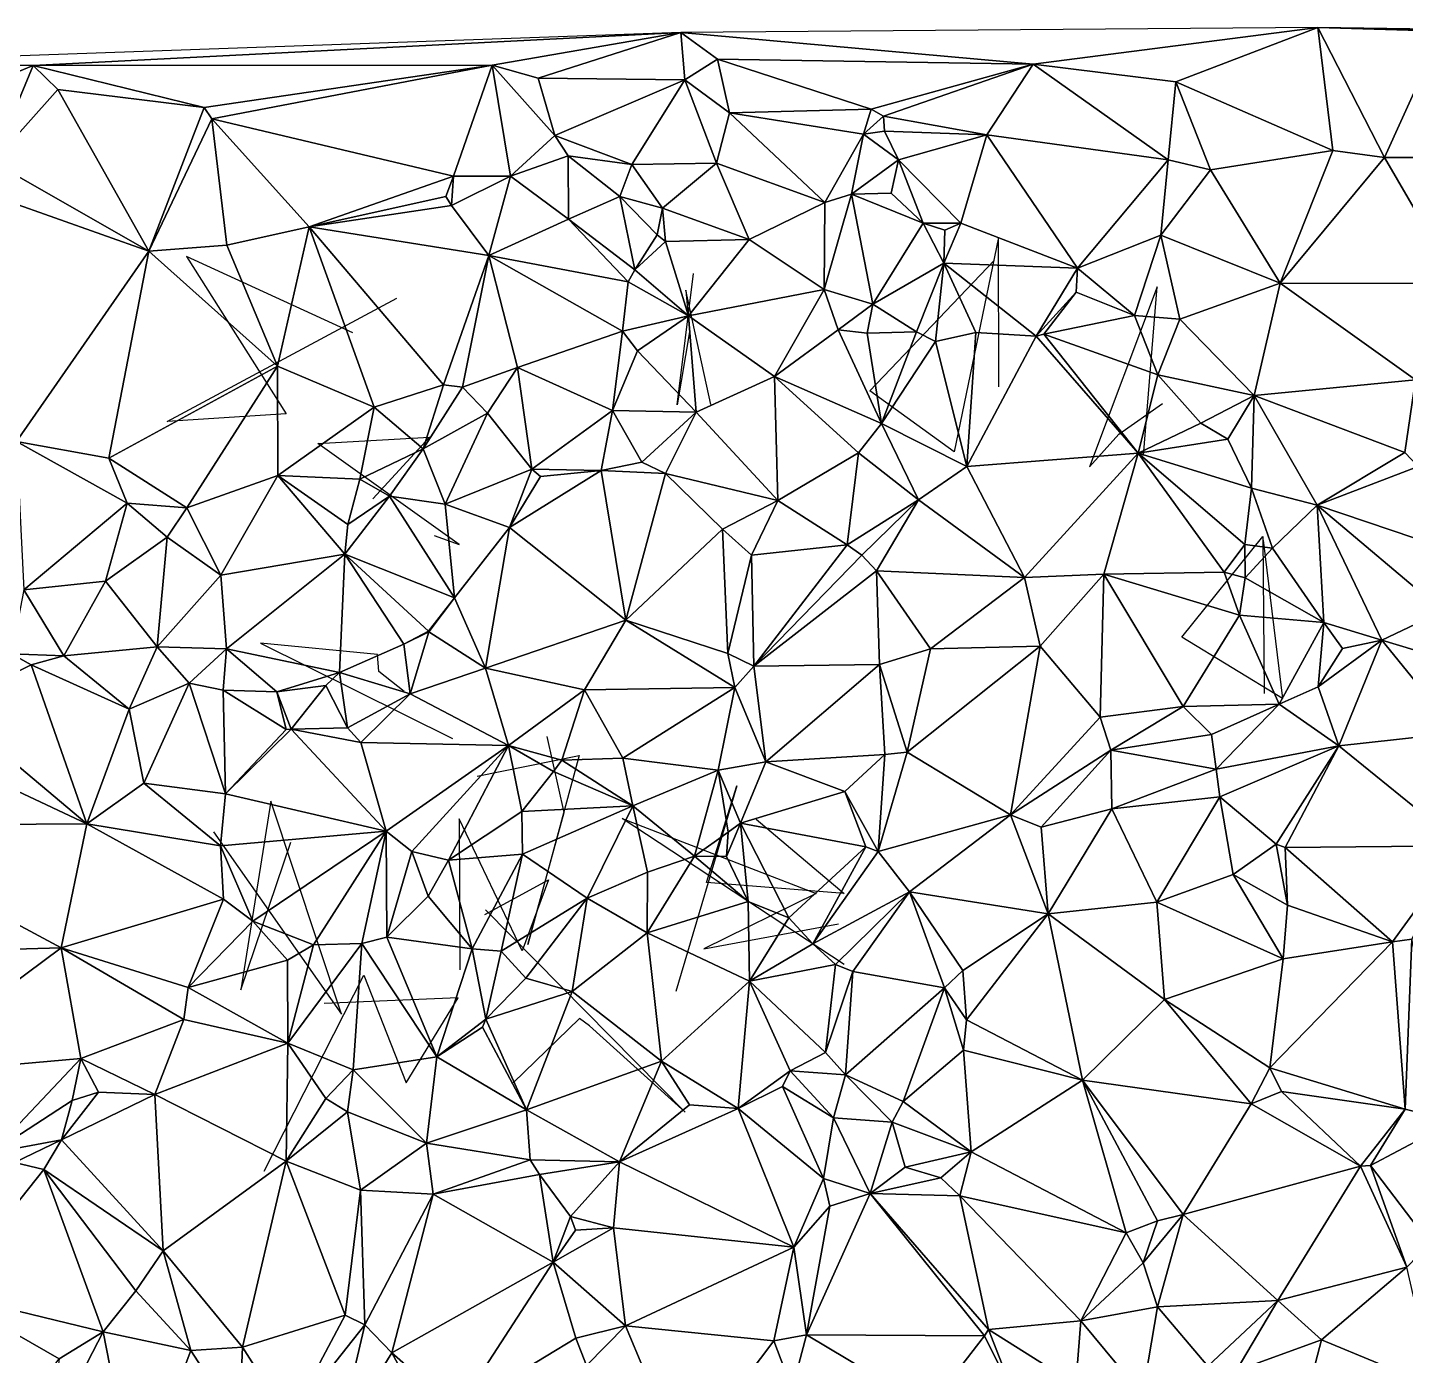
# Model space of a CAD drawing. Header units: metres. Extents: x -15 to 15.6, y -15.7 to 15.2.
# Drawn here: x -7.1 to 4.01, y 4.28 to 14.98 of the extents above; entities that cross this region are included whole.
import ezdxf

# ---------------------------------------------------------------- set-up
doc = ezdxf.new("R2010")
doc.units = ezdxf.units.M
doc.layers.add('CRACKS', color=1, linetype='Continuous')
doc.layers.add('STREET_MESH', color=7, linetype='Continuous')

msp = doc.modelspace()

# ---------------------------------------------------------------- linework, layer by layer
at = {"layer": 'CRACKS'}
for points in [[(0.732, 12.086, 0.1), (0.728, 13.291, 0.1), (0.372, 11.561, 0.1), (-0.308, 12.054, 0.1), (0.694, 13.106, 0.1)], [(-4.477, 12.523, 0.1), (-5.82, 13.138, 0.1), (-5.017, 11.868, 0.1), (-5.976, 11.806, 0.1), (-4.123, 12.8, 0.1)], [(-1.59, 11.944, 0.1), (-1.792, 12.865, 0.1), (-1.764, 12.53, 0.1), (-1.863, 11.942, 0.1), (-1.731, 12.999, 0.1)], [(1.897, 11.532, 0.1), (2.009, 12.894, 0.1), (1.463, 11.441, 0.1), (1.698, 11.704, 0.1), (2.052, 11.952, 0.1)], [(-3.823, 10.887, 0.1), (-3.62, 10.815, 0.1), (-4.761, 11.63, 0.1), (-3.861, 11.68, 0.1), (-4.317, 11.182, 0.1)], [(2.863, 10.851, 0.1), (3.019, 9.574, 0.1), (2.208, 10.067, 0.1), (2.86, 10.88, 0.1), (2.872, 9.613, 0.1)], [(-4.065, 9.631, 0.1), (-4.268, 9.79, 0.1), (-4.279, 9.927, 0.1), (-5.224, 10.019, 0.1), (-3.674, 9.25, 0.1)], [(-3.475, 8.946, 0.1), (-2.654, 9.113, 0.1), (-3.067, 7.59, 0.1), (-2.775, 8.653, 0.1), (-2.91, 9.268, 0.1)], [(-1.225, 8.601, 0.1), (-0.517, 8.002, 0.1), (-1.625, 8.09, 0.1), (-1.381, 8.868, 0.1), (-1.873, 7.21, 0.1)], [(-5.601, 8.498, 0.1), (-4.57, 7.029, 0.1), (-5.139, 8.746, 0.1), (-5.38, 7.225, 0.1), (-4.979, 8.415, 0.1)], [(-3.413, 7.831, 0.1), (-2.901, 8.112, 0.1), (-3.113, 7.538, 0.1), (-3.62, 8.603, 0.1), (-3.616, 7.386, 0.1)], [(-0.515, 7.428, 0.1), (-2.307, 8.606, 0.1), (-0.741, 8.002, 0.1), (-1.648, 7.554, 0.1), (-0.562, 7.756, 0.1)], [(-3.408, 7.868, 0.1), (-1.798, 6.238, 0.1), (-2.57, 6.933, 0.1), (-2.649, 6.994, 0.1), (-3.186, 6.475, 0.1)], [(-5.192, 5.762, 0.1), (-4.39, 7.342, 0.1), (-4.047, 6.475, 0.1), (-3.628, 7.159, 0.1), (-4.708, 7.115, 0.1)]]:
    msp.add_polyline3d(points, dxfattribs=at)
at = {"layer": 'STREET_MESH'}
for points in [[(-1.833, 14.944), (-8.603, 14.705), (-7.055, 14.678)], [(-3.355, 14.68), (-1.833, 14.944), (-7.055, 14.678)], [(-2.984, 14.575), (-1.833, 14.944), (-3.355, 14.68)], [(-1.802, 14.561), (-1.833, 14.944), (-2.984, 14.575)], [(3.303, 14.983), (-1.833, 14.944), (1.007, 14.687)], [(-1.833, 14.944), (-1.537, 14.728), (1.007, 14.687)], [(-1.833, 14.944), (-1.802, 14.561), (-1.537, 14.728)], [(2.159, 14.546), (3.303, 14.983), (1.007, 14.687)], [(3.425, 13.993), (3.303, 14.983), (2.159, 14.546)], [(3.303, 14.983), (3.842, 13.935), (4.304, 14.953)], [(3.303, 14.983), (4.304, 14.953), (10.213, 14.857)], [(13.122, 14.841), (3.303, 14.983), (10.213, 14.857)], [(3.303, 14.983), (3.425, 13.993), (3.842, 13.935)], [(3.842, 13.935), (5.005, 13.936), (4.304, 14.953)], [(-8.603, 14.705), (-8.218, 14.198), (-7.055, 14.678)], [(-8.218, 14.198), (-7.38, 13.897), (-7.055, 14.678)], [(-7.055, 14.678), (-7.38, 13.897), (-6.858, 14.484)], [(-5.678, 14.339), (-3.355, 14.68), (-7.055, 14.678)], [(-5.678, 14.339), (-7.055, 14.678), (-6.858, 14.484)], [(-5.678, 14.339), (-5.616, 14.248), (-3.355, 14.68)], [(-5.616, 14.248), (-3.667, 13.785), (-3.355, 14.68)], [(-3.667, 13.785), (-3.207, 13.786), (-3.355, 14.68)], [(-2.85, 14.114), (-2.984, 14.575), (-3.355, 14.68)], [(-3.207, 13.786), (-2.85, 14.114), (-3.355, 14.68)], [(-1.802, 14.561), (-1.44, 14.296), (-1.537, 14.728)], [(-1.537, 14.728), (-0.298, 14.325), (1.007, 14.687)], [(-1.44, 14.296), (-0.298, 14.325), (-1.537, 14.728)], [(-0.298, 14.325), (-0.199, 14.27), (1.007, 14.687)], [(-0.199, 14.27), (0.634, 14.119), (1.007, 14.687)], [(0.634, 14.119), (2.097, 13.917), (1.007, 14.687)], [(2.097, 13.917), (2.159, 14.546), (1.007, 14.687)], [(-2.85, 14.114), (-1.802, 14.561), (-2.984, 14.575)], [(-1.802, 14.561), (-2.85, 14.114), (-2.228, 13.88)], [(-1.546, 13.889), (-1.802, 14.561), (-2.228, 13.88)], [(-1.802, 14.561), (-1.546, 13.889), (-1.44, 14.296)], [(-7.38, 13.897), (-6.122, 13.18), (-6.858, 14.484)], [(-6.122, 13.18), (-5.678, 14.339), (-6.858, 14.484)], [(2.097, 13.917), (2.437, 13.836), (2.159, 14.546)], [(2.437, 13.836), (3.425, 13.993), (2.159, 14.546)], [(-5.616, 14.248), (-5.678, 14.339), (-6.122, 13.18)], [(-5.493, 13.229), (-5.616, 14.248), (-6.122, 13.18)], [(-5.616, 14.248), (-5.493, 13.229), (-4.83, 13.376)], [(-3.667, 13.785), (-5.616, 14.248), (-4.83, 13.376)], [(-1.546, 13.889), (-0.672, 13.573), (-1.44, 14.296)], [(-0.298, 14.325), (-1.44, 14.296), (-0.36, 14.125)], [(-1.44, 14.296), (-0.672, 13.573), (-0.36, 14.125)], [(-0.199, 14.27), (-0.298, 14.325), (-0.36, 14.125)], [(-0.192, 14.147), (-0.199, 14.27), (-0.36, 14.125)], [(-0.199, 14.27), (-0.192, 14.147), (0.634, 14.119)], [(-2.85, 14.114), (-3.207, 13.786), (-2.742, 13.95)], [(-2.228, 13.88), (-2.85, 14.114), (-2.742, 13.95)], [(-0.672, 13.573), (-0.457, 13.639), (-0.36, 14.125)], [(-0.457, 13.639), (-0.079, 13.917), (-0.36, 14.125)], [(-0.079, 13.917), (-0.192, 14.147), (-0.36, 14.125)], [(-0.192, 14.147), (-0.079, 13.917), (0.634, 14.119)], [(-0.079, 13.917), (0.426, 13.407), (0.634, 14.119)], [(0.426, 13.407), (1.365, 13.043), (0.634, 14.119)], [(1.365, 13.043), (2.097, 13.917), (0.634, 14.119)], [(-6.122, 13.18), (-7.38, 13.897), (-7.642, 13.718)], [(-3.207, 13.786), (-2.738, 13.437), (-2.742, 13.95)], [(-2.325, 13.622), (-2.228, 13.88), (-2.742, 13.95)], [(-2.738, 13.437), (-2.325, 13.622), (-2.742, 13.95)], [(-0.457, 13.639), (-0.136, 13.649), (-0.079, 13.917)], [(-0.079, 13.917), (-0.136, 13.649), (0.122, 13.406)], [(-0.079, 13.917), (0.122, 13.406), (0.426, 13.407)], [(2.037, 13.309), (2.097, 13.917), (1.365, 13.043)], [(2.097, 13.917), (2.037, 13.309), (2.437, 13.836)], [(3, 12.922), (3.425, 13.993), (2.437, 13.836)], [(3.425, 13.993), (3, 12.922), (3.842, 13.935)], [(3.842, 13.935), (3, 12.922), (4.433, 12.92)], [(5.005, 13.936), (3.842, 13.935), (4.433, 12.92)], [(-3.727, 13.621), (-3.667, 13.785), (-4.83, 13.376)], [(-3.727, 13.621), (-3.682, 13.549), (-3.667, 13.785)], [(-3.667, 13.785), (-3.682, 13.549), (-3.207, 13.786)], [(-3.207, 13.786), (-3.682, 13.549), (-3.381, 13.144)], [(-2.738, 13.437), (-3.207, 13.786), (-3.381, 13.144)], [(-2.325, 13.622), (-1.98, 13.526), (-2.228, 13.88)], [(-1.98, 13.526), (-1.546, 13.889), (-2.228, 13.88)], [(-1.546, 13.889), (-1.98, 13.526), (-1.283, 13.275)], [(-0.672, 13.573), (-1.546, 13.889), (-1.283, 13.275)], [(2.037, 13.309), (3, 12.922), (2.437, 13.836)], [(-7.191, 11.646), (-6.122, 13.18), (-7.642, 13.718)], [(-3.682, 13.549), (-3.727, 13.621), (-4.83, 13.376)], [(-2.325, 13.622), (-2.738, 13.437), (-2.205, 13.03)], [(-2.325, 13.622), (-2.024, 13.313), (-1.98, 13.526)], [(-2.024, 13.313), (-2.325, 13.622), (-2.205, 13.03)], [(-0.677, 12.872), (-0.672, 13.573), (-1.283, 13.275)], [(-0.285, 12.754), (-0.457, 13.639), (-0.677, 12.872)], [(-0.457, 13.639), (-0.672, 13.573), (-0.677, 12.872)], [(-0.136, 13.649), (-0.457, 13.639), (0.122, 13.406)], [(0.122, 13.406), (-0.457, 13.639), (-0.285, 12.754)], [(-3.381, 13.144), (-3.682, 13.549), (-4.83, 13.376)], [(-2.024, 13.313), (-1.957, 13.257), (-1.98, 13.526)], [(-1.98, 13.526), (-1.957, 13.257), (-1.283, 13.275)], [(-5.493, 13.229), (-5.086, 12.253), (-4.83, 13.376)], [(-5.086, 12.253), (-4.306, 11.922), (-4.83, 13.376)], [(-3.748, 12.102), (-3.381, 13.144), (-4.83, 13.376)], [(-4.306, 11.922), (-3.748, 12.102), (-4.83, 13.376)], [(-2.258, 12.934), (-2.738, 13.437), (-3.381, 13.144)], [(-2.738, 13.437), (-2.258, 12.934), (-2.205, 13.03)], [(0.122, 13.406), (-0.285, 12.754), (0.289, 13.084)], [(0.122, 13.406), (0.296, 13.35), (0.426, 13.407)], [(0.296, 13.35), (0.122, 13.406), (0.289, 13.084)], [(1.365, 13.043), (0.426, 13.407), (0.289, 13.084)], [(0.426, 13.407), (0.296, 13.35), (0.289, 13.084)], [(-5.086, 12.253), (-5.493, 13.229), (-6.122, 13.18)], [(-1.957, 13.257), (-2.024, 13.313), (-2.205, 13.03)], [(-1.772, 12.658), (-1.957, 13.257), (-2.205, 13.03)], [(-1.957, 13.257), (-1.772, 12.658), (-1.283, 13.275)], [(-1.772, 12.658), (-0.677, 12.872), (-1.283, 13.275)], [(2.037, 13.309), (1.365, 13.043), (1.825, 12.661)], [(2.037, 13.309), (1.825, 12.661), (2.191, 12.633)], [(3, 12.922), (2.037, 13.309), (2.191, 12.633)], [(-6.122, 13.18), (-7.191, 11.646), (-6.447, 11.512)], [(-5.086, 12.253), (-6.122, 13.18), (-6.447, 11.512)], [(-3.748, 12.102), (-3.595, 12.085), (-3.381, 13.144)], [(-3.381, 13.144), (-3.595, 12.085), (-3.151, 12.243)], [(-2.304, 12.535), (-3.381, 13.144), (-3.151, 12.243)], [(-2.304, 12.535), (-2.258, 12.934), (-3.381, 13.144)], [(-2.258, 12.934), (-1.772, 12.658), (-2.205, 13.03)], [(-0.285, 12.754), (0.068, 12.53), (0.289, 13.084)], [(0.068, 12.53), (0.22, 12.453), (0.289, 13.084)], [(0.22, 12.453), (0.546, 12.524), (0.289, 13.084)], [(1.031, 12.494), (1.365, 13.043), (0.289, 13.084)], [(0.546, 12.524), (1.031, 12.494), (0.289, 13.084)], [(1.354, 12.85), (1.365, 13.043), (1.031, 12.494)], [(1.365, 13.043), (1.354, 12.85), (1.825, 12.661)], [(-2.258, 12.934), (-2.304, 12.535), (-1.772, 12.658)], [(2.79, 12.016), (3, 12.922), (2.191, 12.633)], [(3, 12.922), (2.79, 12.016), (4.092, 12.143)], [(3, 12.922), (4.092, 12.143), (4.433, 12.92)], [(-1.772, 12.658), (-1.077, 12.169), (-0.677, 12.872)], [(-1.077, 12.169), (-0.564, 12.545), (-0.677, 12.872)], [(-0.564, 12.545), (-0.285, 12.754), (-0.677, 12.872)], [(1.093, 12.512), (1.354, 12.85), (1.031, 12.494)], [(1.354, 12.85), (1.093, 12.512), (1.825, 12.661)], [(-0.564, 12.545), (-0.33, 12.52), (-0.285, 12.754)], [(-0.33, 12.52), (0.068, 12.53), (-0.285, 12.754)], [(-2.304, 12.535), (-2.182, 12.376), (-1.772, 12.658)], [(-2.182, 12.376), (-1.709, 11.881), (-1.772, 12.658)], [(-1.772, 12.658), (-1.709, 11.881), (-1.077, 12.169)], [(1.093, 12.512), (2.013, 12.182), (1.825, 12.661)], [(1.825, 12.661), (2.013, 12.182), (2.191, 12.633)], [(2.013, 12.182), (2.79, 12.016), (2.191, 12.633)], [(-2.384, 11.896), (-2.304, 12.535), (-3.151, 12.243)], [(-2.384, 11.896), (-2.182, 12.376), (-2.304, 12.535)], [(-0.216, 11.79), (-0.564, 12.545), (-1.077, 12.169)], [(-0.564, 12.545), (-0.216, 11.79), (-0.33, 12.52)], [(-0.33, 12.52), (-0.216, 11.79), (0.068, 12.53)], [(0.068, 12.53), (-0.216, 11.79), (0.22, 12.453)], [(-0.216, 11.79), (0.474, 11.445), (0.22, 12.453)], [(0.474, 11.445), (0.546, 12.524), (0.22, 12.453)], [(0.546, 12.524), (0.474, 11.445), (1.031, 12.494)], [(0.474, 11.445), (1.855, 11.551), (1.031, 12.494)], [(1.855, 11.551), (1.093, 12.512), (1.031, 12.494)], [(1.855, 11.551), (2.013, 12.182), (1.093, 12.512)], [(-2.182, 12.376), (-2.384, 11.896), (-1.709, 11.881)], [(-5.818, 11.112), (-5.086, 12.253), (-6.447, 11.512)], [(-5.083, 11.371), (-5.086, 12.253), (-5.818, 11.112)], [(-5.083, 11.371), (-4.306, 11.922), (-5.086, 12.253)], [(-3.595, 12.085), (-3.391, 11.875), (-3.151, 12.243)], [(-3.391, 11.875), (-3.036, 11.422), (-3.151, 12.243)], [(-3.036, 11.422), (-2.384, 11.896), (-3.151, 12.243)], [(-1.709, 11.881), (-1.05, 11.169), (-1.077, 12.169)], [(-1.05, 11.169), (-0.401, 11.553), (-1.077, 12.169)], [(-0.401, 11.553), (-0.216, 11.79), (-1.077, 12.169)], [(2.359, 11.794), (2.013, 12.182), (1.855, 11.551)], [(2.013, 12.182), (2.359, 11.794), (2.79, 12.016)], [(2.79, 12.016), (4.004, 11.557), (4.092, 12.143)], [(4.004, 11.557), (4.113, 11.445), (4.092, 12.143)], [(-3.748, 12.102), (-4.306, 11.922), (-3.912, 11.586)], [(-3.595, 12.085), (-3.748, 12.102), (-3.912, 11.586)], [(-3.391, 11.875), (-3.595, 12.085), (-3.912, 11.586)], [(2.359, 11.794), (2.578, 11.664), (2.79, 12.016)], [(2.79, 12.016), (2.578, 11.664), (2.77, 11.268)], [(3.297, 11.132), (2.79, 12.016), (2.77, 11.268)], [(4.004, 11.557), (2.79, 12.016), (3.297, 11.132)], [(-5.083, 11.371), (-4.422, 11.342), (-4.306, 11.922)], [(-4.306, 11.922), (-4.422, 11.342), (-3.912, 11.586)], [(-2.384, 11.896), (-3.036, 11.422), (-2.476, 11.413)], [(-2.384, 11.896), (-2.476, 11.413), (-2.147, 11.478)], [(-1.709, 11.881), (-2.384, 11.896), (-2.147, 11.478)], [(-3.733, 11.14), (-3.391, 11.875), (-3.912, 11.586)], [(-3.391, 11.875), (-3.733, 11.14), (-3.036, 11.422)], [(-1.956, 11.387), (-1.709, 11.881), (-2.147, 11.478)], [(-1.709, 11.881), (-1.956, 11.387), (-1.05, 11.169)], [(-0.216, 11.79), (-0.401, 11.553), (0.083, 11.176)], [(0.474, 11.445), (-0.216, 11.79), (0.083, 11.176)], [(2.578, 11.664), (2.359, 11.794), (1.855, 11.551)], [(-7.191, 11.646), (-6.297, 11.147), (-6.447, 11.512)], [(-6.297, 11.147), (-7.191, 11.646), (-7.13, 10.449)], [(-4.422, 11.342), (-4.183, 11.205), (-3.912, 11.586)], [(-4.183, 11.205), (-3.733, 11.14), (-3.912, 11.586)], [(2.578, 11.664), (1.855, 11.551), (2.77, 11.268)], [(4.004, 11.557), (3.297, 11.132), (4.113, 11.445)], [(-6.297, 11.147), (-5.818, 11.112), (-6.447, 11.512)], [(-2.476, 11.413), (-1.956, 11.387), (-2.147, 11.478)], [(-0.401, 11.553), (-1.05, 11.169), (-0.492, 10.812)], [(-0.401, 11.553), (-0.492, 10.812), (0.083, 11.176)], [(0.937, 10.55), (0.474, 11.445), (0.083, 11.176)], [(0.937, 10.55), (1.855, 11.551), (0.474, 11.445)], [(1.855, 11.551), (0.937, 10.55), (1.577, 10.577)], [(2.548, 10.592), (1.855, 11.551), (1.577, 10.577)], [(1.855, 11.551), (2.714, 10.814), (2.77, 11.268)], [(2.714, 10.814), (1.855, 11.551), (2.548, 10.592)], [(3.297, 11.132), (4.483, 10.732), (4.113, 11.445)], [(-5.542, 10.567), (-5.083, 11.371), (-5.818, 11.112)], [(-4.543, 10.736), (-5.083, 11.371), (-5.542, 10.567)], [(-4.422, 11.342), (-5.083, 11.371), (-4.519, 10.977)], [(-5.083, 11.371), (-4.543, 10.736), (-4.519, 10.977)], [(-4.183, 11.205), (-4.422, 11.342), (-4.519, 10.977)], [(-3.036, 11.422), (-3.733, 11.14), (-3.216, 10.952)], [(-2.965, 11.363), (-3.036, 11.422), (-3.216, 10.952)], [(-2.476, 11.413), (-3.216, 10.952), (-2.277, 10.206)], [(-2.476, 11.413), (-2.965, 11.363), (-3.216, 10.952)], [(-3.036, 11.422), (-2.965, 11.363), (-2.476, 11.413)], [(-1.956, 11.387), (-2.476, 11.413), (-2.277, 10.206)], [(-1.498, 10.939), (-1.956, 11.387), (-2.277, 10.206)], [(-1.956, 11.387), (-1.498, 10.939), (-1.05, 11.169)], [(2.714, 10.814), (2.938, 10.785), (2.77, 11.268)], [(2.938, 10.785), (3.297, 11.132), (2.77, 11.268)], [(-6.297, 11.147), (-7.13, 10.449), (-6.473, 10.52)], [(-5.975, 10.874), (-6.297, 11.147), (-6.473, 10.52)], [(-6.297, 11.147), (-5.975, 10.874), (-5.818, 11.112)], [(-5.975, 10.874), (-5.542, 10.567), (-5.818, 11.112)], [(-4.183, 11.205), (-4.543, 10.736), (-3.659, 10.384)], [(-4.543, 10.736), (-4.183, 11.205), (-4.519, 10.977)], [(-3.733, 11.14), (-4.183, 11.205), (-3.659, 10.384)], [(-3.733, 11.14), (-3.659, 10.384), (-3.216, 10.952)], [(-1.498, 10.939), (-1.263, 10.729), (-1.05, 11.169)], [(-1.05, 11.169), (-1.263, 10.729), (-0.492, 10.812)], [(-0.492, 10.812), (-0.374, 10.728), (0.083, 11.176)], [(-0.374, 10.728), (-0.256, 10.602), (0.083, 11.176)], [(-0.256, 10.602), (0.937, 10.55), (0.083, 11.176)], [(3.297, 11.132), (2.938, 10.785), (3.351, 10.185)], [(3.821, 10.044), (3.297, 11.132), (3.351, 10.185)], [(3.821, 10.044), (4.313, 10.278), (3.297, 11.132)], [(4.313, 10.278), (4.483, 10.732), (3.297, 11.132)], [(-3.216, 10.952), (-3.659, 10.384), (-3.409, 9.819)], [(-2.277, 10.206), (-3.216, 10.952), (-3.409, 9.819)], [(-1.498, 10.939), (-2.277, 10.206), (-1.455, 9.935)], [(-1.263, 10.729), (-1.498, 10.939), (-1.455, 9.935)], [(-6.055, 9.99), (-5.975, 10.874), (-6.473, 10.52)], [(-6.055, 9.99), (-5.542, 10.567), (-5.975, 10.874)], [(-1.263, 10.729), (-1.245, 9.833), (-0.492, 10.812)], [(-1.245, 9.833), (-0.374, 10.728), (-0.492, 10.812)], [(2.719, 10.546), (2.714, 10.814), (2.548, 10.592)], [(2.714, 10.814), (2.719, 10.546), (2.938, 10.785)], [(2.938, 10.785), (2.719, 10.546), (3.351, 10.185)], [(-4.543, 10.736), (-5.542, 10.567), (-5.496, 9.974)], [(-4.585, 9.782), (-4.543, 10.736), (-5.496, 9.974)], [(-4.068, 10.012), (-4.543, 10.736), (-4.585, 9.782)], [(-4.543, 10.736), (-4.068, 10.012), (-3.868, 10.116)], [(-3.659, 10.384), (-4.543, 10.736), (-3.868, 10.116)], [(-1.245, 9.833), (-1.263, 10.729), (-1.455, 9.935)], [(-0.374, 10.728), (-1.245, 9.833), (-0.256, 10.602)], [(-5.542, 10.567), (-6.055, 9.99), (-5.496, 9.974)], [(-1.245, 9.833), (-0.232, 9.848), (-0.256, 10.602)], [(0.937, 10.55), (-0.256, 10.602), (0.181, 9.975)], [(-0.256, 10.602), (-0.232, 9.848), (0.181, 9.975)], [(0.937, 10.55), (1.065, 9.995), (1.577, 10.577)], [(1.065, 9.995), (1.548, 9.423), (1.577, 10.577)], [(1.548, 9.423), (2.217, 9.509), (1.577, 10.577)], [(2.671, 10.245), (2.548, 10.592), (1.577, 10.577)], [(2.217, 9.509), (2.671, 10.245), (1.577, 10.577)], [(2.719, 10.546), (2.548, 10.592), (2.671, 10.245)], [(-6.809, 9.917), (-7.13, 10.449), (-7.23, 9.934)], [(-7.13, 10.449), (-6.809, 9.917), (-6.473, 10.52)], [(-6.809, 9.917), (-6.055, 9.99), (-6.473, 10.52)], [(1.065, 9.995), (0.937, 10.55), (0.181, 9.975)], [(3.351, 10.185), (2.719, 10.546), (2.671, 10.245)], [(-3.866, 10.112), (-3.659, 10.384), (-3.868, 10.116)], [(-3.659, 10.384), (-3.866, 10.112), (-3.409, 9.819)], [(2.217, 9.509), (2.991, 9.527), (2.671, 10.245)], [(2.991, 9.527), (3.351, 10.185), (2.671, 10.245)], [(4.313, 10.278), (3.821, 10.044), (4.337, 9.889)], [(-4.068, 10.012), (-3.866, 10.112), (-3.868, 10.116)], [(-3.866, 10.112), (-4.068, 10.012), (-4.017, 9.611)], [(-3.866, 10.112), (-4.017, 9.611), (-3.409, 9.819)], [(-2.609, 9.643), (-2.277, 10.206), (-3.409, 9.819)], [(-2.609, 9.643), (-1.397, 9.662), (-2.277, 10.206)], [(-2.277, 10.206), (-1.397, 9.662), (-1.455, 9.935)], [(3.351, 10.185), (2.991, 9.527), (3.306, 9.666)], [(3.502, 9.976), (3.351, 10.185), (3.306, 9.666)], [(3.502, 9.976), (3.821, 10.044), (3.351, 10.185)], [(-4.068, 10.012), (-4.585, 9.782), (-4.017, 9.611)], [(3.474, 9.192), (3.821, 10.044), (3.306, 9.666)], [(3.821, 10.044), (3.502, 9.976), (3.306, 9.666)], [(4.427, 9.296), (3.821, 10.044), (3.474, 9.192)], [(3.821, 10.044), (4.427, 9.296), (4.337, 9.889)], [(-7.747, 9.507), (-7.073, 9.845), (-7.23, 9.934)], [(-7.073, 9.845), (-6.809, 9.917), (-7.23, 9.934)], [(-6.809, 9.917), (-7.073, 9.845), (-6.281, 9.488)], [(-6.055, 9.99), (-6.809, 9.917), (-6.281, 9.488)], [(-5.797, 9.697), (-6.055, 9.99), (-6.281, 9.488)], [(-6.055, 9.99), (-5.797, 9.697), (-5.496, 9.974)], [(-5.797, 9.697), (-5.523, 9.641), (-5.496, 9.974)], [(-5.523, 9.641), (-5.092, 9.627), (-5.496, 9.974)], [(-5.092, 9.627), (-4.585, 9.782), (-5.496, 9.974)], [(-1.397, 9.662), (-1.245, 9.833), (-1.455, 9.935)], [(-0.232, 9.848), (-0.007, 9.141), (0.181, 9.975)], [(-0.007, 9.141), (1.065, 9.995), (0.181, 9.975)], [(-0.007, 9.141), (0.826, 8.635), (1.065, 9.995)], [(0.826, 8.635), (1.548, 9.423), (1.065, 9.995)], [(-7.073, 9.845), (-7.747, 9.507), (-6.623, 8.562)], [(-6.281, 9.488), (-7.073, 9.845), (-6.623, 8.562)], [(-5.092, 9.627), (-4.696, 9.678), (-4.585, 9.782)], [(-4.585, 9.782), (-4.696, 9.678), (-4.52, 9.338)], [(-4.017, 9.611), (-4.585, 9.782), (-4.52, 9.338)], [(-4.017, 9.611), (-3.223, 9.193), (-3.409, 9.819)], [(-3.223, 9.193), (-2.609, 9.643), (-3.409, 9.819)], [(-1.245, 9.833), (-1.397, 9.662), (-1.149, 9.063)], [(-0.232, 9.848), (-1.245, 9.833), (-1.149, 9.063)], [(-0.188, 9.122), (-0.232, 9.848), (-1.149, 9.063)], [(-0.007, 9.141), (-0.232, 9.848), (-0.188, 9.122)], [(-5.797, 9.697), (-6.281, 9.488), (-6.163, 8.89)], [(-5.505, 8.804), (-5.797, 9.697), (-6.163, 8.89)], [(-5.523, 9.641), (-5.797, 9.697), (-5.505, 8.804)], [(-4.975, 9.326), (-4.696, 9.678), (-5.092, 9.627)], [(-4.696, 9.678), (-4.975, 9.326), (-4.52, 9.338)], [(-5.017, 9.324), (-5.523, 9.641), (-5.505, 8.804)], [(-5.092, 9.627), (-5.523, 9.641), (-5.017, 9.324)], [(-4.975, 9.326), (-5.092, 9.627), (-5.017, 9.324)], [(-4.414, 9.218), (-4.017, 9.611), (-4.52, 9.338)], [(-4.414, 9.218), (-3.223, 9.193), (-4.017, 9.611)], [(-3.223, 9.193), (-2.794, 9.077), (-2.609, 9.643)], [(-2.609, 9.643), (-2.794, 9.077), (-2.302, 9.093)], [(-1.397, 9.662), (-2.609, 9.643), (-2.302, 9.093)], [(-1.531, 8.996), (-1.397, 9.662), (-2.302, 9.093)], [(-1.397, 9.662), (-1.531, 8.996), (-1.149, 9.063)], [(2.991, 9.527), (3.474, 9.192), (3.306, 9.666)], [(-7.747, 9.507), (-8.116, 9.263), (-6.623, 8.562)], [(-6.281, 9.488), (-6.623, 8.562), (-6.163, 8.89)], [(2.217, 9.509), (1.548, 9.423), (1.634, 9.156)], [(2.446, 9.282), (2.217, 9.509), (1.634, 9.156)], [(2.217, 9.509), (2.446, 9.282), (2.991, 9.527)], [(2.991, 9.527), (2.446, 9.282), (2.485, 9.004)], [(2.991, 9.527), (2.485, 9.004), (3.474, 9.192)], [(-4.975, 9.326), (-4.414, 9.218), (-4.52, 9.338)], [(1.548, 9.423), (0.826, 8.635), (1.634, 9.156)], [(-8.116, 9.263), (-8.669, 8.549), (-6.623, 8.562)], [(-4.975, 9.326), (-5.505, 8.804), (-4.21, 8.503)], [(-4.975, 9.326), (-5.017, 9.324), (-5.505, 8.804)], [(-4.414, 9.218), (-4.975, 9.326), (-4.21, 8.503)], [(2.446, 9.282), (1.634, 9.156), (2.485, 9.004)], [(4.427, 9.296), (3.474, 9.192), (4.468, 8.386)], [(-3.223, 9.193), (-4.414, 9.218), (-4.21, 8.503)], [(-4.003, 8.34), (-3.223, 9.193), (-4.21, 8.503)], [(-3.707, 8.269), (-3.223, 9.193), (-4.003, 8.34)], [(-3.116, 8.662), (-3.223, 9.193), (-3.707, 8.269)], [(-2.861, 8.984), (-3.223, 9.193), (-3.116, 8.662)], [(-2.794, 9.077), (-3.223, 9.193), (-2.861, 8.984)], [(-0.511, 8.824), (-0.188, 9.122), (-1.149, 9.063)], [(-0.188, 9.122), (-0.511, 8.824), (-0.243, 8.339)], [(-0.007, 9.141), (-0.188, 9.122), (-0.243, 8.339)], [(0.826, 8.635), (-0.007, 9.141), (-0.243, 8.339)], [(0.826, 8.635), (1.073, 8.537), (1.634, 9.156)], [(1.073, 8.537), (1.643, 8.683), (1.634, 9.156)], [(1.634, 9.156), (1.643, 8.683), (2.485, 9.004)], [(2.485, 9.004), (2.514, 8.78), (3.474, 9.192)], [(2.514, 8.78), (2.969, 8.398), (3.474, 9.192)], [(2.969, 8.398), (3.041, 8.372), (3.474, 9.192)], [(3.474, 9.192), (3.041, 8.372), (4.468, 8.386)], [(-2.794, 9.077), (-2.861, 8.984), (-2.221, 8.709)], [(-2.302, 9.093), (-2.794, 9.077), (-2.221, 8.709)], [(-1.531, 8.996), (-2.302, 9.093), (-2.221, 8.709)], [(-1.531, 8.996), (-1.351, 8.567), (-1.149, 9.063)], [(-1.351, 8.567), (-0.511, 8.824), (-1.149, 9.063)], [(1.643, 8.683), (2.514, 8.78), (2.485, 9.004)], [(-6.623, 8.562), (-5.546, 8.385), (-6.163, 8.89)], [(-5.546, 8.385), (-5.505, 8.804), (-6.163, 8.89)], [(-2.861, 8.984), (-3.116, 8.662), (-2.221, 8.709)], [(-1.722, 8.302), (-1.531, 8.996), (-2.221, 8.709)], [(-1.531, 8.996), (-1.722, 8.302), (-1.452, 8.495)], [(-1.351, 8.567), (-1.531, 8.996), (-1.452, 8.495)], [(-5.505, 8.804), (-5.546, 8.385), (-4.21, 8.503)], [(-0.342, 8.377), (-0.511, 8.824), (-1.351, 8.567)], [(-0.511, 8.824), (-0.342, 8.377), (-0.243, 8.339)], [(2.514, 8.78), (1.643, 8.683), (2.005, 7.931)], [(2.622, 8.154), (2.514, 8.78), (2.005, 7.931)], [(2.514, 8.78), (2.622, 8.154), (2.969, 8.398)], [(-3.116, 8.662), (-3.11, 8.319), (-2.221, 8.709)], [(-3.11, 8.319), (-2.588, 7.964), (-2.221, 8.709)], [(-2.588, 7.964), (-2.101, 8.172), (-2.221, 8.709)], [(-2.101, 8.172), (-1.722, 8.302), (-2.221, 8.709)], [(1.643, 8.683), (1.073, 8.537), (1.129, 7.838)], [(2.005, 7.931), (1.643, 8.683), (1.129, 7.838)], [(-6.623, 8.562), (-8.669, 8.549), (-6.831, 7.563)], [(-6.623, 8.562), (-6.831, 7.563), (-5.521, 7.954)], [(-5.546, 8.385), (-6.623, 8.562), (-5.521, 7.954)], [(-3.11, 8.319), (-3.116, 8.662), (-3.707, 8.269)], [(-1.351, 8.567), (-1.466, 8.298), (-1.29, 7.936)], [(-1.466, 8.298), (-1.351, 8.567), (-1.452, 8.495)], [(-0.963, 7.804), (-1.351, 8.567), (-1.29, 7.936)], [(-0.963, 7.804), (-0.342, 8.377), (-1.351, 8.567)], [(0.01, 8.015), (0.826, 8.635), (-0.243, 8.339)], [(0.826, 8.635), (0.01, 8.015), (1.129, 7.838)], [(1.073, 8.537), (0.826, 8.635), (1.129, 7.838)], [(-8.669, 8.549), (-8.609, 7.512), (-6.831, 7.563)], [(-5.546, 8.385), (-5.285, 7.778), (-4.21, 8.503)], [(-5.285, 7.778), (-4.796, 7.588), (-4.21, 8.503)], [(-4.796, 7.588), (-4.406, 7.597), (-4.21, 8.503)], [(-4.406, 7.597), (-4.204, 7.648), (-4.21, 8.503)], [(-4.204, 7.648), (-4.003, 8.34), (-4.21, 8.503)], [(-1.722, 8.302), (-1.466, 8.298), (-1.452, 8.495)], [(-5.285, 7.778), (-5.546, 8.385), (-5.521, 7.954)], [(-4.003, 8.34), (-4.204, 7.648), (-3.871, 7.979)], [(-3.707, 8.269), (-4.003, 8.34), (-3.871, 7.979)], [(-0.963, 7.804), (-0.768, 7.596), (-0.342, 8.377)], [(-0.342, 8.377), (-0.768, 7.596), (-0.243, 8.339)], [(-0.768, 7.596), (0.01, 8.015), (-0.243, 8.339)], [(2.969, 8.398), (2.622, 8.154), (3.059, 7.907)], [(3.041, 8.372), (2.969, 8.398), (3.059, 7.907)], [(3.041, 8.372), (3.907, 7.61), (4.468, 8.386)], [(3.907, 7.61), (3.041, 8.372), (3.059, 7.907)], [(3.907, 7.61), (4.063, 7.632), (4.468, 8.386)], [(-3.707, 8.269), (-3.871, 7.979), (-3.516, 7.556)], [(-3.11, 8.319), (-3.707, 8.269), (-3.516, 7.556)], [(-3.281, 7.537), (-3.11, 8.319), (-3.516, 7.556)], [(-3.11, 8.319), (-3.281, 7.537), (-2.588, 7.964)], [(-1.722, 8.302), (-2.105, 7.684), (-1.29, 7.936)], [(-1.722, 8.302), (-2.101, 8.172), (-2.105, 7.684)], [(-1.466, 8.298), (-1.722, 8.302), (-1.29, 7.936)], [(-2.101, 8.172), (-2.588, 7.964), (-2.105, 7.684)], [(3.025, 7.475), (2.622, 8.154), (2.005, 7.931)], [(2.622, 8.154), (3.025, 7.475), (3.059, 7.907)], [(-0.586, 7.428), (0.01, 8.015), (-0.768, 7.596)], [(0.01, 8.015), (-0.586, 7.428), (-0.446, 7.373)], [(0.293, 7.24), (0.01, 8.015), (-0.446, 7.373)], [(0.01, 8.015), (0.44, 7.379), (1.129, 7.838)], [(0.01, 8.015), (0.293, 7.24), (0.44, 7.379)], [(-6.831, 7.563), (-5.807, 7.243), (-5.521, 7.954)], [(-5.807, 7.243), (-5.285, 7.778), (-5.521, 7.954)], [(-3.871, 7.979), (-4.204, 7.648), (-3.516, 7.556)], [(-3.281, 7.537), (-3.083, 7.317), (-2.588, 7.964)], [(-3.083, 7.317), (-2.709, 7.21), (-2.588, 7.964)], [(-2.588, 7.964), (-2.709, 7.21), (-2.105, 7.684)], [(-2.105, 7.684), (-1.28, 7.293), (-1.29, 7.936)], [(-1.28, 7.293), (-0.963, 7.804), (-1.29, 7.936)], [(2.068, 7.145), (2.005, 7.931), (1.129, 7.838)], [(2.068, 7.145), (3.025, 7.475), (2.005, 7.931)], [(3.025, 7.475), (3.907, 7.61), (3.059, 7.907)], [(-5.807, 7.243), (-5.004, 7.464), (-5.285, 7.778)], [(-5.004, 7.464), (-4.796, 7.588), (-5.285, 7.778)], [(-0.768, 7.596), (-0.963, 7.804), (-1.28, 7.293)], [(0.44, 7.379), (0.471, 6.981), (1.129, 7.838)], [(0.471, 6.981), (1.407, 6.497), (1.129, 7.838)], [(1.407, 6.497), (2.068, 7.145), (1.129, 7.838)], [(-2.709, 7.21), (-1.989, 6.649), (-2.105, 7.684)], [(-1.989, 6.649), (-1.28, 7.293), (-2.105, 7.684)], [(-6.831, 7.563), (-8.609, 7.512), (-8.214, 6.533)], [(-6.671, 6.671), (-6.831, 7.563), (-8.214, 6.533)], [(-6.671, 6.671), (-5.841, 6.985), (-6.831, 7.563)], [(-5.841, 6.985), (-5.807, 7.243), (-6.831, 7.563)], [(-4.796, 7.588), (-5.004, 7.464), (-5.001, 6.793)], [(-4.406, 7.597), (-5.001, 6.793), (-4.475, 6.58)], [(-4.796, 7.588), (-5.001, 6.793), (-4.406, 7.597)], [(-3.8, 6.683), (-4.406, 7.597), (-4.475, 6.58)], [(-3.8, 6.683), (-4.204, 7.648), (-4.406, 7.597)], [(-4.204, 7.648), (-3.8, 6.683), (-3.516, 7.556)], [(-3.8, 6.683), (-3.405, 6.988), (-3.516, 7.556)], [(-3.405, 6.988), (-3.281, 7.537), (-3.516, 7.556)], [(-0.586, 7.428), (-0.768, 7.596), (-1.28, 7.293)], [(3.907, 7.61), (2.916, 6.596), (4.009, 6.261)], [(3.025, 7.475), (2.916, 6.596), (3.907, 7.61)], [(3.907, 7.61), (4.009, 6.261), (4.063, 7.632)], [(4.063, 7.632), (4.009, 6.261), (4.399, 6.163)], [(-5.001, 6.793), (-5.004, 7.464), (-5.807, 7.243)], [(-3.281, 7.537), (-3.405, 6.988), (-3.083, 7.317)], [(2.916, 6.596), (3.025, 7.475), (2.068, 7.145)], [(-0.666, 6.719), (-0.586, 7.428), (-1.28, 7.293)], [(-0.586, 7.428), (-0.666, 6.719), (-0.446, 7.373)], [(-0.666, 6.719), (-0.504, 6.539), (-0.446, 7.373)], [(-0.504, 6.539), (0.293, 7.24), (-0.446, 7.373)], [(0.293, 7.24), (0.471, 6.981), (0.44, 7.379)], [(-5.001, 6.793), (-5.807, 7.243), (-5.841, 6.985)], [(-3.083, 7.317), (-3.405, 6.988), (-2.709, 7.21)], [(-1.28, 7.293), (-1.989, 6.649), (-1.37, 6.267)], [(-0.951, 6.572), (-1.28, 7.293), (-1.37, 6.267)], [(-0.951, 6.572), (-0.666, 6.719), (-1.28, 7.293)], [(-0.504, 6.539), (-0.039, 6.325), (0.293, 7.24)], [(0.293, 7.24), (-0.039, 6.325), (0.447, 6.737)], [(0.471, 6.981), (0.293, 7.24), (0.447, 6.737)], [(-3.405, 6.988), (-3.078, 6.257), (-2.709, 7.21)], [(-3.078, 6.257), (-1.989, 6.649), (-2.709, 7.21)], [(2.068, 7.145), (1.407, 6.497), (2.766, 6.304)], [(2.916, 6.596), (2.068, 7.145), (2.766, 6.304)], [(-6.671, 6.671), (-6.075, 6.379), (-5.841, 6.985)], [(-6.075, 6.379), (-5.001, 6.793), (-5.841, 6.985)], [(-3.405, 6.988), (-3.8, 6.683), (-3.433, 6.924)], [(-3.8, 6.683), (-3.078, 6.257), (-3.433, 6.924)], [(-3.078, 6.257), (-3.405, 6.988), (-3.433, 6.924)], [(0.471, 6.981), (0.447, 6.737), (1.407, 6.497)], [(-5.001, 6.793), (-6.075, 6.379), (-5.015, 5.843)], [(-4.695, 6.347), (-5.001, 6.793), (-5.015, 5.843)], [(-5.001, 6.793), (-4.695, 6.347), (-4.475, 6.58)], [(-7.392, 5.911), (-6.671, 6.671), (-8.214, 6.533)], [(-6.671, 6.671), (-7.392, 5.911), (-6.742, 6.331)], [(-6.528, 6.4), (-6.671, 6.671), (-6.742, 6.331)], [(-6.671, 6.671), (-6.528, 6.4), (-6.075, 6.379)], [(-3.8, 6.683), (-4.475, 6.58), (-3.884, 5.989)], [(-3.078, 6.257), (-3.8, 6.683), (-3.884, 5.989)], [(-0.951, 6.572), (-0.504, 6.539), (-0.666, 6.719)], [(0.447, 6.737), (-0.039, 6.325), (0.509, 5.917)], [(0.447, 6.737), (0.509, 5.917), (1.407, 6.497)], [(-4.695, 6.347), (-4.52, 6.241), (-4.475, 6.58)], [(-4.475, 6.58), (-4.52, 6.241), (-3.884, 5.989)], [(-1.989, 6.649), (-3.078, 6.257), (-2.328, 5.838)], [(-1.762, 6.298), (-1.989, 6.649), (-2.328, 5.838)], [(-1.989, 6.649), (-1.762, 6.298), (-1.37, 6.267)], [(-1.013, 6.445), (-0.951, 6.572), (-1.37, 6.267)], [(-0.601, 6.192), (-0.951, 6.572), (-1.013, 6.445)], [(-0.601, 6.192), (-0.504, 6.539), (-0.951, 6.572)], [(3.011, 6.403), (2.916, 6.596), (2.766, 6.304)], [(2.916, 6.596), (3.011, 6.403), (4.009, 6.261)], [(-0.683, 5.702), (-1.013, 6.445), (-1.37, 6.267)], [(-0.601, 6.192), (-1.013, 6.445), (-0.683, 5.702)], [(-0.504, 6.539), (-0.601, 6.192), (-0.128, 6.158)], [(-0.039, 6.325), (-0.504, 6.539), (-0.128, 6.158)], [(1.407, 6.497), (0.509, 5.917), (1.759, 5.265)], [(1.407, 6.497), (1.759, 5.265), (2.012, 5.362)], [(1.407, 6.497), (2.218, 5.412), (2.766, 6.304)], [(2.218, 5.412), (1.407, 6.497), (2.012, 5.362)], [(-6.827, 6.014), (-6.528, 6.4), (-6.742, 6.331)], [(-6.528, 6.4), (-6.827, 6.014), (-6.075, 6.379)], [(-6.075, 6.379), (-6.827, 6.014), (-6.008, 5.119)], [(-6.075, 6.379), (-6.008, 5.119), (-5.015, 5.843)], [(-4.52, 6.241), (-4.695, 6.347), (-5.015, 5.843)], [(3.649, 5.802), (3.011, 6.403), (2.766, 6.304)], [(3.011, 6.403), (3.649, 5.802), (4.009, 6.261)], [(-7.392, 5.911), (-6.827, 6.014), (-6.742, 6.331)], [(-4.416, 5.61), (-4.52, 6.241), (-5.015, 5.843)], [(-4.52, 6.241), (-4.416, 5.61), (-3.884, 5.989)], [(-3.048, 5.852), (-3.078, 6.257), (-3.884, 5.989)], [(-3.078, 6.257), (-3.048, 5.852), (-2.328, 5.838)], [(-1.37, 6.267), (-1.762, 6.298), (-2.328, 5.838)], [(-0.923, 5.149), (-1.37, 6.267), (-2.328, 5.838)], [(-0.923, 5.149), (-0.683, 5.702), (-1.37, 6.267)], [(-0.039, 6.325), (-0.128, 6.158), (0.509, 5.917)], [(2.218, 5.412), (3.649, 5.802), (2.766, 6.304)], [(4.009, 6.261), (3.649, 5.802), (3.729, 5.807)], [(4.009, 6.261), (3.729, 5.807), (4.399, 6.163)], [(-0.305, 5.582), (-0.601, 6.192), (-0.683, 5.702)], [(-0.128, 6.158), (-0.601, 6.192), (-0.305, 5.582)], [(-0.025, 5.793), (-0.128, 6.158), (-0.305, 5.582)], [(-0.128, 6.158), (-0.025, 5.793), (0.509, 5.917)], [(4.399, 6.163), (3.729, 5.807), (4.206, 5.178)], [(-6.827, 6.014), (-7.392, 5.911), (-7.206, 5.832)], [(-6.97, 5.775), (-6.827, 6.014), (-7.206, 5.832)], [(-6.827, 6.014), (-6.97, 5.775), (-6.008, 5.119)], [(-4.416, 5.61), (-3.831, 5.576), (-3.884, 5.989)], [(-3.831, 5.576), (-3.048, 5.852), (-3.884, 5.989)], [(-0.025, 5.793), (0.264, 5.708), (0.509, 5.917)], [(0.509, 5.917), (0.264, 5.708), (0.418, 5.564)], [(1.759, 5.265), (0.509, 5.917), (0.418, 5.564)], [(-7.765, 4.776), (-6.97, 5.775), (-7.206, 5.832)], [(-6.008, 5.119), (-5.367, 4.342), (-5.015, 5.843)], [(-5.367, 4.342), (-4.539, 4.6), (-5.015, 5.843)], [(-4.539, 4.6), (-4.416, 5.61), (-5.015, 5.843)], [(-2.972, 5.734), (-3.048, 5.852), (-3.831, 5.576)], [(-3.048, 5.852), (-2.972, 5.734), (-2.328, 5.838)], [(-2.972, 5.734), (-2.722, 5.396), (-2.328, 5.838)], [(-2.722, 5.396), (-2.376, 5.306), (-2.328, 5.838)], [(-2.376, 5.306), (-0.923, 5.149), (-2.328, 5.838)], [(0.264, 5.708), (-0.025, 5.793), (-0.305, 5.582)], [(3.649, 5.802), (2.218, 5.412), (2.98, 4.718)], [(3.649, 5.802), (2.98, 4.718), (4.021, 4.987)], [(3.729, 5.807), (3.649, 5.802), (4.021, 4.987)], [(3.729, 5.807), (4.021, 4.987), (4.206, 5.178)], [(-6.97, 5.775), (-7.765, 4.776), (-6.492, 4.467)], [(-6.97, 5.775), (-6.227, 4.798), (-6.008, 5.119)], [(-6.227, 4.798), (-6.97, 5.775), (-6.492, 4.467)], [(-2.972, 5.734), (-3.831, 5.576), (-2.862, 5.029)], [(-2.722, 5.396), (-2.972, 5.734), (-2.862, 5.029)], [(-0.683, 5.702), (-0.923, 5.149), (-0.631, 5.481)], [(-0.305, 5.582), (-0.683, 5.702), (-0.631, 5.481)], [(0.264, 5.708), (-0.305, 5.582), (0.418, 5.564)], [(-4.381, 4.523), (-4.416, 5.61), (-4.539, 4.6)], [(-4.381, 4.523), (-3.831, 5.576), (-4.416, 5.61)], [(-4.381, 4.523), (-4.163, 4.297), (-3.831, 5.576)], [(-3.831, 5.576), (-4.163, 4.297), (-2.862, 5.029)], [(-0.305, 5.582), (-0.631, 5.481), (-0.82, 4.441)], [(0.616, 4.434), (-0.305, 5.582), (-0.82, 4.441)], [(-0.305, 5.582), (0.649, 4.486), (0.418, 5.564)], [(0.649, 4.486), (-0.305, 5.582), (0.616, 4.434)], [(1.393, 4.556), (1.759, 5.265), (0.418, 5.564)], [(0.649, 4.486), (1.393, 4.556), (0.418, 5.564)], [(-0.631, 5.481), (-0.923, 5.149), (-0.82, 4.441)], [(-2.683, 5.285), (-2.722, 5.396), (-2.862, 5.029)], [(-2.722, 5.396), (-2.683, 5.285), (-2.376, 5.306)], [(1.759, 5.265), (1.894, 5.023), (2.012, 5.362)], [(2.218, 5.412), (1.894, 5.023), (2.011, 4.667)], [(1.894, 5.023), (2.218, 5.412), (2.012, 5.362)], [(2.98, 4.718), (2.218, 5.412), (2.011, 4.667)], [(-2.376, 5.306), (-2.862, 5.029), (-2.28, 4.515)], [(-2.683, 5.285), (-2.862, 5.029), (-2.376, 5.306)], [(-0.923, 5.149), (-2.376, 5.306), (-2.28, 4.515)], [(1.393, 4.556), (1.894, 5.023), (1.759, 5.265)], [(-6.227, 4.798), (-5.785, 4.315), (-6.008, 5.119)], [(-5.785, 4.315), (-5.367, 4.342), (-6.008, 5.119)], [(-1.083, 4.395), (-0.923, 5.149), (-2.28, 4.515)], [(-0.923, 5.149), (-1.083, 4.395), (-0.82, 4.441)], [(-2.862, 5.029), (-4.163, 4.297), (-3.638, 3.836)], [(-2.681, 4.416), (-2.862, 5.029), (-3.638, 3.836)], [(-2.862, 5.029), (-2.681, 4.416), (-2.28, 4.515)], [(1.894, 5.023), (1.393, 4.556), (2.011, 4.667)], [(2.98, 4.718), (3.334, 4.401), (4.021, 4.987)], [(3.334, 4.401), (4.241, 4.025), (4.021, 4.987)], [(-5.785, 4.315), (-6.227, 4.798), (-6.492, 4.467)], [(-6.492, 4.467), (-7.765, 4.776), (-6.847, 4.248)], [(-7.765, 4.776), (-7.224, 3.757), (-6.847, 4.248)], [(1.393, 4.556), (1.89, 3.955), (2.011, 4.667)], [(1.89, 3.955), (2.416, 4.189), (2.011, 4.667)], [(2.416, 4.189), (2.98, 4.718), (2.011, 4.667)], [(2.416, 4.189), (2.645, 4.151), (2.98, 4.718)], [(2.98, 4.718), (2.645, 4.151), (3.334, 4.401)], [(-5.367, 4.342), (-4.991, 3.751), (-4.539, 4.6)], [(-4.991, 3.751), (-4.381, 4.523), (-4.539, 4.6)], [(1.393, 4.556), (0.649, 4.486), (1.352, 4.041)], [(1.89, 3.955), (1.393, 4.556), (1.352, 4.041)], [(-6.924, 3.629), (-6.492, 4.467), (-6.847, 4.248)], [(-6.492, 4.467), (-6.924, 3.629), (-6.23, 3.136)], [(-5.785, 4.315), (-6.492, 4.467), (-6.23, 3.136)], [(-4.381, 4.523), (-4.991, 3.751), (-4.6, 3.593)], [(-4.163, 4.297), (-4.381, 4.523), (-4.6, 3.593)], [(-2.28, 4.515), (-2.681, 4.416), (-2.594, 4.196)], [(-1.821, 3.418), (-2.28, 4.515), (-2.594, 4.196)], [(-1.821, 3.418), (-1.083, 4.395), (-2.28, 4.515)], [(0.862, 3.933), (0.649, 4.486), (0.616, 4.434)], [(0.649, 4.486), (0.862, 3.933), (1.352, 4.041)], [(-5.367, 4.342), (-5.785, 4.315), (-5.396, 3.715)], [(-4.991, 3.751), (-5.367, 4.342), (-5.396, 3.715)], [(-2.681, 4.416), (-3.638, 3.836), (-2.594, 4.196)], [(-0.935, 4.005), (-1.083, 4.395), (-1.821, 3.418)], [(-1.083, 4.395), (-0.935, 4.005), (-0.82, 4.441)], [(-0.935, 4.005), (0.168, 3.853), (-0.82, 4.441)], [(0.168, 3.853), (0.616, 4.434), (-0.82, 4.441)], [(0.168, 3.853), (0.862, 3.933), (0.616, 4.434)], [(2.645, 4.151), (3.044, 3.29), (3.334, 4.401)], [(3.044, 3.29), (4.241, 4.025), (3.334, 4.401)], [(-5.396, 3.715), (-5.785, 4.315), (-6.23, 3.136)], [(-4.163, 4.297), (-4.6, 3.593), (-3.929, 3.868)], [(-3.638, 3.836), (-4.163, 4.297), (-3.929, 3.868)]]:
    msp.add_3dface(points, dxfattribs=at)

doc.saveas('drawing.dxf')
